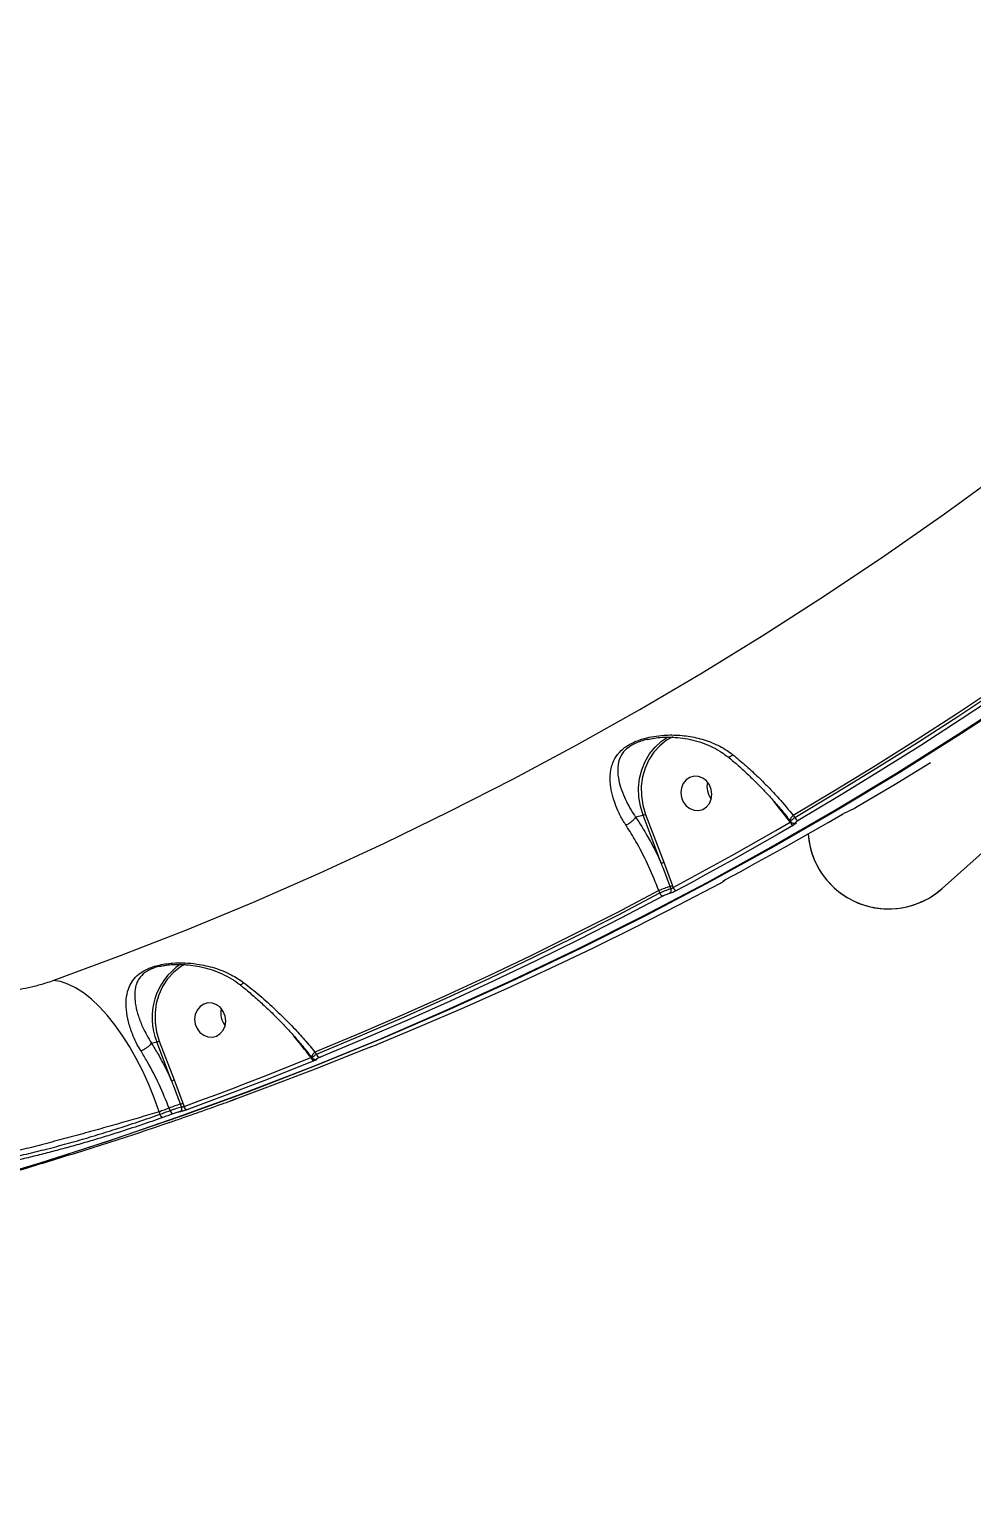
# Model space of a CAD drawing. Header units: millimetres. Extents: x -8607 to 7621, y -5747 to 4382.
# Drawn here: x 5328.3 to 5573.7, y -1204.7 to -822.9 of the extents above; entities that cross this region are included whole.
import ezdxf

# ---------------------------------------------------------------- set-up
doc = ezdxf.new("R2010")
doc.units = ezdxf.units.MM
doc.layers.add('DIKOM_ОБЪЕКТ', color=7, linetype='Continuous')
doc.layers.add('DIKOM_РАЗМЕР_ОБЪЕКТА', color=7, linetype='Continuous')
doc.styles.add('style1', font='arial.ttf', dxfattribs={"width": 0.8})
doc.dimstyles.new('1-50', dxfattribs={"dimtxt": 300, "dimasz": 200, "dimexe": 100, "dimexo": 0, "dimgap": 100, "dimtad": 1, "dimtxsty": 'style1', "dimcen": 200, "dimclrd": 7, "dimclre": 7, "dimclrt": 7, "dimadec": 1, "dimazin": 2, "dimtfac": 1, "dimtmove": 0, "dimatfit": 2, "dimfxl": 0, "dimlwd": 25, "dimlwe": 18, "dimarcsym": 0})

# ---------------------------------------------------------------- blocks, each defined once
blk = doc.blocks.new('*D11')
at = {"layer": 'Defpoints', "color": 0, "transparency": 16777216}
for p in [(7619.37, -165.15), (-6826.53, -739.39), (7619.37, -5647.14)]:
    blk.add_point(p, dxfattribs=at)
at = {"layer": 'DIKOM_РАЗМЕР_ОБЪЕКТА', "color": 7, "lineweight": 18, "transparency": 16777216}
for p, q in [((7619.37, -165.15), (7619.37, -5747.14)), ((-6826.53, -739.39), (-6826.53, -5747.14))]:
    blk.add_line(p, q, dxfattribs=at)
at = {"layer": 'DIKOM_РАЗМЕР_ОБЪЕКТА', "color": 7, "lineweight": 25, "transparency": 16777216}
blk.add_line((-6626.53, -5647.14), (7419.37, -5647.14), dxfattribs=at)
at = {"layer": 'DIKOM_РАЗМЕР_ОБЪЕКТА', "color": 7, "transparency": 16777216}
for points in [[(-6626.53, -5613.8), (-6626.53, -5680.47), (-6826.53, -5647.14)], [(7419.37, -5613.8), (7419.37, -5680.47), (7619.37, -5647.14)]]:
    blk.add_solid(points, dxfattribs=at)
at = {"layer": 'DIKOM_РАЗМЕР_ОБЪЕКТА', "color": 7, "transparency": 16777216, "insert": (396.42, -5393.96), "char_height": 300, "attachment_point": 5, "style": 'style1'}
blk.add_mtext('14400', dxfattribs=at)
blk = doc.blocks.new('*D13')
at = {"layer": 'Defpoints', "color": 0, "transparency": 16777216}
for p in [(-5326.53, -191.39), (6073.47, -191.39), (6073.47, -4959.53)]:
    blk.add_point(p, dxfattribs=at)
at = {"layer": 'DIKOM_РАЗМЕР_ОБЪЕКТА', "color": 7, "lineweight": 18, "transparency": 16777216}
for p, q in [((-5326.53, -191.39), (-5326.53, -5059.53)), ((6073.47, -191.39), (6073.47, -5059.53))]:
    blk.add_line(p, q, dxfattribs=at)
at = {"layer": 'DIKOM_РАЗМЕР_ОБЪЕКТА', "color": 7, "lineweight": 25, "transparency": 16777216}
blk.add_line((-5126.53, -4959.53), (5873.47, -4959.53), dxfattribs=at)
at = {"layer": 'DIKOM_РАЗМЕР_ОБЪЕКТА', "color": 7, "transparency": 16777216}
for points in [[(-5126.53, -4926.2), (-5126.53, -4992.86), (-5326.53, -4959.53)], [(5873.47, -4926.2), (5873.47, -4992.86), (6073.47, -4959.53)]]:
    blk.add_solid(points, dxfattribs=at)
at = {"layer": 'DIKOM_РАЗМЕР_ОБЪЕКТА', "color": 7, "transparency": 16777216, "insert": (373.47, -4706.36), "char_height": 300, "attachment_point": 5, "style": 'style1'}
blk.add_mtext('11400', dxfattribs=at)

msp = doc.modelspace()

# ---------------------------------------------------------------- linework, layer by layer
at = {"layer": 'DIKOM_ОБЪЕКТ', "color": 7, "linetype": 'Continuous', "lineweight": 15}
for p, q in [((5566.002, -1046.42), (5609.077, -1007.973)), ((5522.309, -1023.95), (5522.094, -1023.675)), ((5526.339, -1029.042), (5522.309, -1023.95)), ((5486.166, -1027.812), (5488.099, -1027.378)), ((5492.836, -1039.84), (5488.099, -1027.378)), ((5488.732, -1027.155), (5493.468, -1039.617)), ((5526.342, -1028.717), (5526.333, -1028.704)), ((5526.421, -1029.147), (5526.339, -1029.042)), ((5526.342, -1028.717), (5526.596, -1029.042)), ((5527.215, -1027.424), (5527.621, -1027.943)), ((5493.468, -1039.617), (5495.745, -1045.712)), ((5495.364, -1046.474), (5495.155, -1045.925)), ((5495.745, -1045.712), (5495.926, -1046.188)), ((5492.44, -1047.604), (5492.205, -1046.987)), ((5360.086, -1086.672), (5361.489, -1086.357)), ((5365.333, -1096.472), (5361.489, -1086.357)), ((5362.121, -1086.134), (5365.965, -1096.249)), ((5397.591, -1085.351), (5397.184, -1084.829)), ((5401.773, -1090.308), (5401.93, -1090.508)), ((5401.902, -1090.489), (5401.908, -1090.48)), ((5402.646, -1089.014), (5403.067, -1089.552)), ((5403.923, -1090.365), (5404.095, -1090.296)), ((5365.965, -1096.249), (5368.237, -1102.33)), ((5367.923, -1103.269), (5367.647, -1102.543)), ((5368.237, -1102.33), (5368.553, -1103.161)), ((5381.391, -1101.416), (5381.338, -1101.437)), ((5362.063, -1104.551), (5362.238, -1105.188)), ((5364.931, -1104.221), (5364.697, -1103.605))]:
    msp.add_line(p, q, dxfattribs=at)
at = {"layer": 'DIKOM_ОБЪЕКТ', "color": 7, "linetype": 'Continuous', "lineweight": 15, "flags": 128}
for points in [[(5334.526, -1070.367), (5352.034, -1063.912), (5369.421, -1057.107), (5386.68, -1049.953), (5403.806, -1042.452), (5420.793, -1034.607), (5437.636, -1026.42), (5454.33, -1017.895), (5470.869, -1009.032), (5487.249, -999.836), (5503.463, -990.31), (5519.507, -980.456), (5535.376, -970.277), (5551.064, -959.778), (5566.566, -948.96), (5581.878, -937.828)], [(5611.001, -972.52), (5600.802, -979.859), (5590.522, -987.064), (5580.162, -994.134), (5569.724, -1001.068), (5559.208, -1007.864), (5548.618, -1014.523), (5537.953, -1021.043), (5527.215, -1027.424)], [(5527.621, -1027.943), (5538.337, -1021.574), (5548.98, -1015.066), (5559.549, -1008.42), (5570.043, -1001.637), (5580.461, -994.717), (5590.801, -987.662), (5601.061, -980.473), (5611.241, -973.149)], [(5612.18, -973.893), (5601.992, -981.223), (5591.723, -988.418), (5581.375, -995.479), (5570.949, -1002.405), (5560.446, -1009.194), (5549.868, -1015.845), (5539.216, -1022.358), (5528.491, -1028.733)], [(5313.034, -1123.214), (5331.057, -1117.817), (5348.977, -1112.07), (5366.789, -1105.972), (5384.488, -1099.527), (5402.067, -1092.735), (5419.522, -1085.6), (5436.848, -1078.123), (5454.039, -1070.307), (5471.089, -1062.154), (5487.995, -1053.666), (5504.75, -1044.847), (5521.35, -1035.697), (5537.79, -1026.222), (5554.064, -1016.423), (5570.168, -1006.302), (5586.096, -995.865)], [(5586.976, -995.667), (5571.048, -1006.105), (5554.944, -1016.225), (5538.669, -1026.024), (5522.23, -1035.5), (5505.63, -1044.649), (5488.875, -1053.469), (5471.969, -1061.957), (5454.918, -1070.11), (5437.728, -1077.926), (5420.402, -1085.403), (5402.947, -1092.538), (5385.368, -1099.329), (5367.669, -1105.775), (5349.857, -1111.872), (5331.937, -1117.62), (5313.914, -1123.017)], [(5488.099, -1027.378), (5487.401, -1025.052), (5487.013, -1022.654), (5486.946, -1020.236), (5487.199, -1017.851), (5487.769, -1015.549), (5488.642, -1013.382), (5489.8, -1011.396), (5491.217, -1009.634), (5492.862, -1008.134), (5494.462, -1007.063)], [(5495.885, -1006.95), (5494.221, -1007.875), (5492.439, -1009.271), (5490.888, -1010.967), (5489.604, -1012.921), (5488.619, -1015.088), (5487.957, -1017.413), (5487.634, -1019.841), (5487.657, -1022.314), (5488.026, -1024.772), (5488.732, -1027.155)], [(5543.448, -1025.378), (5554.172, -1019.003), (5562.906, -1013.676)], [(5498.573, -1023.912), (5499.326, -1024.916), (5500.293, -1025.657), (5501.397, -1026.077), (5502.548, -1026.14), (5503.653, -1025.842), (5504.622, -1025.207), (5505.376, -1024.286), (5505.856, -1023.155), (5506.021, -1021.904), (5505.859, -1020.635), (5505.382, -1019.45), (5504.63, -1018.447), (5503.663, -1017.705), (5502.559, -1017.286), (5501.408, -1017.222), (5500.303, -1017.52), (5499.334, -1018.155), (5498.579, -1019.076), (5498.1, -1020.208), (5497.934, -1021.459), (5498.097, -1022.728), (5498.573, -1023.912)], [(5509.529, -1044.131), (5513.373, -1042.06), (5517.209, -1039.971), (5521.037, -1037.866), (5524.856, -1035.742), (5528.667, -1033.601), (5532.47, -1031.443), (5536.264, -1029.268), (5540.049, -1027.075)], [(5495.926, -1046.188), (5499.767, -1044.119), (5503.6, -1042.032), (5507.425, -1039.928), (5511.241, -1037.807), (5515.049, -1035.668), (5518.848, -1033.511), (5522.639, -1031.338), (5526.421, -1029.147)], [(5527.292, -1029.937), (5523.507, -1032.13), (5519.713, -1034.305), (5515.91, -1036.463), (5512.1, -1038.604), (5508.28, -1040.727), (5504.452, -1042.833), (5500.616, -1044.922), (5496.772, -1046.993)], [(5418.791, -1087.038), (5430.177, -1082.296), (5441.507, -1077.409), (5452.781, -1072.376), (5463.995, -1067.199), (5475.15, -1061.877), (5486.242, -1056.412), (5497.272, -1050.805), (5508.237, -1045.055)], [(5492.205, -1046.987), (5481.227, -1052.744), (5470.183, -1058.359), (5459.077, -1063.83), (5447.908, -1069.157), (5436.68, -1074.34), (5425.392, -1079.377), (5414.047, -1084.269), (5402.646, -1089.014)], [(5403.067, -1089.552), (5414.444, -1084.815), (5425.765, -1079.932), (5437.029, -1074.903), (5448.234, -1069.73), (5459.379, -1064.412), (5470.463, -1058.952), (5481.484, -1053.349), (5492.44, -1047.604)], [(5493.281, -1048.41), (5482.316, -1054.16), (5471.286, -1059.767), (5460.193, -1065.232), (5449.039, -1070.554), (5437.824, -1075.731), (5426.551, -1080.764), (5415.22, -1085.651), (5403.834, -1090.393)], [(5368.878, -1066.122), (5367.611, -1066.855), (5365.829, -1068.251), (5364.277, -1069.946), (5362.994, -1071.901), (5362.009, -1074.067), (5361.347, -1076.392), (5361.023, -1078.821), (5361.046, -1081.294), (5361.415, -1083.751), (5362.121, -1086.134)], [(5362.063, -1104.551), (5360.789, -1100.95), (5359.367, -1097.418), (5357.81, -1093.987), (5356.131, -1090.688), (5354.346, -1087.551), (5352.471, -1084.605), (5350.524, -1081.877), (5348.522, -1079.392), (5346.483, -1077.172), (5344.427, -1075.237), (5342.371, -1073.606), (5340.334, -1072.293), (5338.336, -1071.31), (5336.394, -1070.666), (5334.526, -1070.367)], [(5371.963, -1082.892), (5372.715, -1083.895), (5373.683, -1084.637), (5374.786, -1085.056), (5375.937, -1085.119), (5377.042, -1084.821), (5378.011, -1084.186), (5378.766, -1083.266), (5379.246, -1082.134), (5379.411, -1080.883), (5379.249, -1079.614), (5378.772, -1078.43), (5378.019, -1077.426), (5377.052, -1076.685), (5375.948, -1076.265), (5374.797, -1076.202), (5373.693, -1076.5), (5372.724, -1077.135), (5371.969, -1078.055), (5371.489, -1079.187), (5371.324, -1080.438), (5371.486, -1081.707), (5371.963, -1082.892)], [(5368.553, -1103.161), (5372.709, -1101.638), (5376.86, -1100.096), (5381.004, -1098.535), (5385.141, -1096.955), (5389.271, -1095.355), (5393.395, -1093.737), (5397.512, -1092.1), (5401.622, -1090.443)], [(5402.39, -1091.284), (5398.276, -1092.942), (5394.156, -1094.581), (5390.029, -1096.2), (5385.895, -1097.801), (5381.754, -1099.382), (5377.607, -1100.945), (5373.453, -1102.488), (5369.293, -1104.012)], [(5382.05, -1101.151), (5386.21, -1099.626), (5390.364, -1098.083), (5394.511, -1096.521), (5398.652, -1094.939), (5402.786, -1093.339), (5406.913, -1091.719), (5411.033, -1090.08), (5415.147, -1088.422)], [(5377.928, -1102.686), (5378.265, -1102.566), (5378.602, -1102.445), (5378.939, -1102.324), (5379.276, -1102.204), (5379.613, -1102.083), (5379.95, -1101.961), (5380.287, -1101.84), (5380.623, -1101.719)], [(5364.697, -1103.605), (5364.368, -1103.724), (5364.039, -1103.843), (5363.71, -1103.961), (5363.38, -1104.079), (5363.051, -1104.197), (5362.722, -1104.315), (5362.392, -1104.433), (5362.063, -1104.551)], [(5362.238, -1105.188), (5362.575, -1105.068), (5362.912, -1104.947), (5363.248, -1104.826), (5363.585, -1104.706), (5363.922, -1104.585), (5364.258, -1104.464), (5364.595, -1104.343), (5364.931, -1104.221)], [(5365.667, -1105.074), (5365.33, -1105.195), (5364.994, -1105.316), (5364.657, -1105.438), (5364.32, -1105.559), (5363.983, -1105.679), (5363.646, -1105.8), (5363.309, -1105.921), (5362.972, -1106.041)]]:
    msp.add_lwpolyline(points, dxfattribs=at)
at = {"layer": 'DIKOM_ОБЪЕКТ', "color": 7, "linetype": 'Continuous', "lineweight": 15}
for centre, radius, start, end in [((5509.695, -1019.95), 4.958, 165.77815, 219.50872), ((5509.695, -1019.95), 4.958, 165.77797, 219.50889), ((5486.797, -1022.681), 4.874, 285.4944, 293.38228), ((5528.392, -1029.177), 2.112, 123.86851, 167.05271), ((5525.635, -1028.264), 1.05, 312.1344, 323.38432), ((5527.571, -1028.754), 1.215, 198.84903, 256.72963), ((5527.458, -1028.543), 0.905, 267.88397, 298.75865), ((5528.778, -1027.542), 1.225, 199.13211, 256.44865), ((5552.018, -1030.753), 21, 184.06044, 311.75072), ((5552.018, -1030.753), 21, 184.06044, 221.75072), ((5491.534, -1035.143), 4.874, 285.49416, 293.38245), ((5502.988, -1072.296), 27.51, 106.54279, 113.07618), ((5493.588, -1040.651), 5.502, 286.54279, 293.07618), ((5497.056, -1045.847), 1.18, 196.81396, 256.07685), ((5508.45, -1043.759), 0.943, 297.41381, 321.22925), ((5552.018, -1030.753), 21, 221.75072, 311.75072), ((5493.574, -1047.262), 1.185, 196.78928, 255.68454), ((5494.435, -1046.881), 1.014, 305.74373, 23.6731), ((5376.821, -1079.995), 16.599, 123.5749, 202.53602), ((5383.084, -1078.93), 4.958, 165.7781, 219.50877), ((5383.084, -1078.93), 4.958, 165.77797, 219.50889), ((5360.187, -1081.66), 4.874, 285.4944, 293.38228), ((5402.686, -1090.243), 1.083, 190.67884, 254.13057), ((5403.788, -1090.736), 2.067, 123.56769, 167.82589), ((5402.774, -1090.101), 0.954, 203.96175, 279.66308), ((5402.787, -1089.994), 0.908, 270.9493, 291.10943), ((5404.138, -1089.344), 1.092, 190.98838, 253.8121), ((5364.031, -1091.775), 4.874, 285.49416, 293.38245), ((5375.48, -1128.914), 27.51, 106.54279, 113.07618), ((5367.014, -1103.669), 0.993, 298.05769, 23.78461), ((5366.08, -1097.269), 5.502, 286.54279, 293.07618), ((5369.592, -1103.004), 1.052, 188.5687, 253.47015), ((5363.28, -1105.034), 1.053, 188.39002, 252.98433), ((5365.975, -1104.064), 1.056, 188.56069, 253.03847)]:
    msp.add_arc(centre, radius, start, end, dxfattribs=at)
for points, knots in [([(5483.619, -1029.943), (5483.483, -1029.729), (5482.817, -1028.686), (5481.786, -1026.783), (5480.67, -1024.137), (5479.874, -1021.404), (5479.45, -1018.475), (5479.581, -1015.516), (5480.473, -1012.802), (5481.984, -1010.819), (5483.574, -1009.529), (5485.01, -1008.668), (5486.664, -1007.935), (5488.633, -1007.296), (5490.926, -1006.803), (5494.033, -1006.45), (5497.761, -1006.471), (5502.001, -1007.1), (5506.142, -1008.392), (5509.302, -1009.992), (5510.972, -1011.244), (5511.469, -1011.617)], [0, 0, 0, 0, 0.013455, 0.0657647, 0.1192356, 0.1826302, 0.2473566, 0.3250329, 0.4053504, 0.467846, 0.4985595, 0.5302984, 0.5609722, 0.5926248, 0.6340457, 0.6764914, 0.747173, 0.8197567, 0.8928425, 0.9680649, 1, 1, 1, 1]), ([(5489.378, -1007.625), (5489.155, -1007.667), (5488.398, -1007.809), (5487.134, -1008.228), (5485.372, -1008.973), (5484.171, -1009.782), (5482.94, -1010.934), (5481.903, -1012.491), (5481.384, -1014.864), (5481.55, -1017.458), (5482.194, -1020.087), (5483.119, -1022.522), (5484.313, -1024.924), (5485.362, -1026.651), (5486.028, -1027.62), (5486.163, -1027.813), (5486.164, -1027.814)], [0, 0, 0, 0, 0.019932, 0.067553, 0.1170068, 0.1943858, 0.2134235, 0.313327, 0.4430468, 0.57782, 0.6864123, 0.7968581, 0.8863064, 0.9773563, 0.9999462, 1, 1, 1, 1]), ([(5489.377, -1007.622), (5489.479, -1007.596), (5490.178, -1007.415), (5491.592, -1007.211), (5493.647, -1007.03), (5495.958, -1007.04), (5498.475, -1007.261), (5501.129, -1007.766), (5503.781, -1008.547), (5506.309, -1009.641), (5508.478, -1010.868), (5509.688, -1011.837), (5510.204, -1012.25)], [0, 0, 0, 0, 0.0139298, 0.0959665, 0.1870994, 0.2877004, 0.4050374, 0.5286693, 0.656855, 0.7853544, 0.9085618, 1, 1, 1, 1]), ([(5510.266, -1012.165), (5510.31, -1012.196), (5510.42, -1012.271), (5510.786, -1012.131), (5511.145, -1011.888), (5511.381, -1011.694), (5511.439, -1011.643), (5511.469, -1011.617)], [0, 0, 0, 0, 0.2288162, 0.5615996, 0.8943841, 0.9440158, 1, 1, 1, 1]), ([(5511.469, -1011.617), (5512.524, -1012.486), (5514.644, -1014.235), (5517.714, -1017.054), (5520.665, -1019.976), (5523.885, -1023.404), (5525.981, -1025.934), (5527.215, -1027.424)], [0, 0, 0, 0, 0.1872854, 0.3765509, 0.5570061, 0.7391968, 1, 1, 1, 1]), ([(5510.234, -1012.192), (5511.022, -1012.85), (5512.699, -1014.25), (5515.236, -1016.567), (5517.834, -1019.092), (5520.38, -1021.739), (5522.841, -1024.48), (5524.828, -1026.819), (5525.937, -1028.247), (5526.307, -1028.725)], [0, 0, 0, 0, 0.1367693, 0.2910253, 0.4468198, 0.6038958, 0.7618883, 0.9203574, 1, 1, 1, 1]), ([(5540.049, -1027.075), (5540.08, -1027.057), (5540.245, -1026.962), (5540.576, -1026.78), (5541.026, -1026.55), (5541.445, -1026.351), (5541.648, -1026.269), (5541.75, -1026.229)], [0, 0, 0, 0, 0.0557734, 0.2968037, 0.5326623, 0.7662387, 1, 1, 1, 1]), ([(5541.75, -1026.229), (5541.852, -1026.188), (5542.055, -1026.106), (5542.474, -1025.906), (5542.922, -1025.674), (5543.252, -1025.491), (5543.417, -1025.395), (5543.448, -1025.378)], [0, 0, 0, 0, 0.2340719, 0.46796542, 0.70396285, 0.944859, 1, 1, 1, 1]), ([(5486.164, -1027.814), (5486.077, -1027.97), (5485.905, -1028.282), (5485.38, -1028.821), (5484.727, -1029.337), (5484.15, -1029.686), (5483.784, -1029.869), (5483.658, -1029.925), (5483.619, -1029.943)], [0, 0, 0, 0, 0.2204855, 0.440971, 0.6614568, 0.8819434, 0.9635568, 1, 1, 1, 1]), ([(5492.205, -1046.987), (5491.377, -1044.914), (5489.697, -1040.706), (5486.878, -1035.235), (5484.778, -1031.717), (5483.77, -1030.174), (5483.619, -1029.943)], [0, 0, 0, 0, 0.3434989, 0.6969397, 0.9545307, 1, 1, 1, 1]), ([(5486.164, -1027.814), (5486.164, -1027.813), (5486.165, -1027.812), (5486.166, -1027.812), (5486.166, -1027.812)], [0, 0, 0, 0, 0.69594581, 1, 1, 1, 1]), ([(5486.166, -1027.812), (5487.227, -1029.484), (5488.952, -1032.205), (5491.149, -1036.293), (5492.272, -1038.654), (5492.836, -1039.84)], [0, 0, 0, 0, 0.4427007, 0.7201669, 1, 1, 1, 1]), ([(5526.622, -1029.022), (5526.603, -1029.012), (5526.532, -1028.973), (5526.671, -1028.752), (5527.021, -1028.393), (5527.421, -1028.093), (5527.621, -1027.943)], [0, 0, 0, 0, 0.1090542, 0.4045225, 0.702968, 1, 1, 1, 1]), ([(5526.609, -1029.034), (5526.662, -1029.101), (5526.78, -1029.25), (5527.035, -1029.379), (5527.265, -1029.442), (5527.384, -1029.442), (5527.424, -1029.442)], [0, 0, 0, 0, 0.2550426, 0.5676073, 0.8571966, 1, 1, 1, 1]), ([(5527.893, -1029.337), (5527.899, -1029.337), (5527.958, -1029.34), (5528.008, -1029.379), (5527.917, -1029.51), (5527.677, -1029.703), (5527.42, -1029.859), (5527.292, -1029.937)], [0, 0, 0, 0, 0.027856, 0.2650195, 0.5077103, 0.7539625, 1, 1, 1, 1]), ([(5528.491, -1028.733), (5528.363, -1028.811), (5528.107, -1028.968), (5527.869, -1029.162), (5527.779, -1029.294), (5527.828, -1029.334), (5527.887, -1029.337), (5527.893, -1029.337)], [0, 0, 0, 0, 0.2457883, 0.4917905, 0.7342879, 0.9715254, 1, 1, 1, 1]), ([(5495.155, -1045.925), (5495.037, -1045.614), (5494.446, -1044.06), (5493.686, -1042.026), (5493.02, -1040.312), (5492.836, -1039.84)], [0, 0, 0, 0, 0.1533124, 0.7665831, 1, 1, 1, 1]), ([(5495.364, -1046.474), (5495.4, -1046.466), (5495.474, -1046.449), (5495.619, -1046.386), (5495.768, -1046.302), (5495.87, -1046.232), (5495.918, -1046.194), (5495.926, -1046.188)], [0, 0, 0, 0, 0.2368888, 0.4742431, 0.7137485, 0.9566078, 1, 1, 1, 1]), ([(5508.237, -1045.055), (5508.365, -1044.986), (5508.62, -1044.847), (5508.868, -1044.691), (5508.977, -1044.598), (5508.944, -1044.584), (5508.891, -1044.594), (5508.884, -1044.596)], [0, 0, 0, 0, 0.240665, 0.4814361, 0.721633, 0.9612014, 1, 1, 1, 1]), ([(5508.266, -1045.043), (5508.293, -1045.028), (5508.497, -1044.921), (5508.823, -1044.731), (5509.057, -1044.581), (5509.271, -1044.383), (5509.338, -1044.271), (5509.365, -1044.227)], [0, 0, 0, 0, 0.0538194, 0.4020077, 0.7789984, 0.9117923, 1, 1, 1, 1]), ([(5508.884, -1044.596), (5508.877, -1044.597), (5508.824, -1044.607), (5508.791, -1044.593), (5508.899, -1044.498), (5509.147, -1044.34), (5509.401, -1044.201), (5509.529, -1044.131)], [0, 0, 0, 0, 0.0385716, 0.2780899, 0.5183557, 0.7592314, 1, 1, 1, 1]), ([(5509.056, -1044.412), (5509.057, -1044.412), (5509.061, -1044.409), (5509.126, -1044.365), (5509.274, -1044.276), (5509.456, -1044.173), (5509.595, -1044.1), (5509.623, -1044.085)], [0, 0, 0, 0, 0.1036992, 0.2862079, 0.5446758, 0.9061575, 1, 1, 1, 1]), ([(5492.44, -1047.604), (5492.48, -1047.585), (5492.748, -1047.456), (5493.3, -1047.207), (5494.082, -1046.89), (5494.821, -1046.624), (5495.183, -1046.524), (5495.364, -1046.474)], [0, 0, 0, 0, 0.04225966, 0.28198286, 0.52127152, 0.76062225, 1, 1, 1, 1]), ([(5495.027, -1047.704), (5494.918, -1047.733), (5494.7, -1047.791), (5494.258, -1047.955), (5493.791, -1048.155), (5493.463, -1048.314), (5493.305, -1048.398), (5493.281, -1048.41)], [0, 0, 0, 0, 0.2393873, 0.4786703, 0.7179146, 0.9577109, 1, 1, 1, 1]), ([(5496.772, -1046.993), (5496.748, -1047.005), (5496.589, -1047.09), (5496.261, -1047.25), (5495.796, -1047.451), (5495.354, -1047.616), (5495.136, -1047.675), (5495.027, -1047.704)], [0, 0, 0, 0, 0.0426165, 0.282457, 0.5216215, 0.7607575, 1, 1, 1, 1]), ([(5357.337, -1088.727), (5356.911, -1087.992), (5356.049, -1086.507), (5354.916, -1083.923), (5353.989, -1081.033), (5353.469, -1077.99), (5353.446, -1075.158), (5353.919, -1072.776), (5354.852, -1070.762), (5356.245, -1069.048), (5358.083, -1067.772), (5360.044, -1066.933), (5361.74, -1066.421), (5363.612, -1066.051), (5365.963, -1065.79), (5368.769, -1065.751), (5372.443, -1066.086), (5376.548, -1067.013), (5380.682, -1068.625), (5383.046, -1070.221), (5384.114, -1070.942)], [0, 0, 0, 0, 0.04463049, 0.09018441, 0.15788875, 0.22769057, 0.29761016, 0.36911654, 0.42425902, 0.48081536, 0.54081571, 0.57085986, 0.6019605, 0.63408329, 0.6670382, 0.7192629, 0.77277533, 0.85171781, 0.93298704, 1, 1, 1, 1]), ([(5362.458, -1066.659), (5362.356, -1066.678), (5361.441, -1066.845), (5360.403, -1067.227), (5358.787, -1067.991), (5357.447, -1068.996), (5356.409, -1070.493), (5355.806, -1072.26), (5355.633, -1074.386), (5355.914, -1076.892), (5356.625, -1079.641), (5357.635, -1082.242), (5358.824, -1084.62), (5359.636, -1085.986), (5360.084, -1086.673), (5360.084, -1086.674)], [0, 0, 0, 0, 0.00912126, 0.0819083, 0.10235987, 0.19567325, 0.28516452, 0.37768813, 0.49553505, 0.61576277, 0.73087053, 0.84877893, 0.92372218, 0.99996026, 1, 1, 1, 1]), ([(5362.458, -1066.66), (5362.58, -1066.629), (5363.18, -1066.477), (5364.406, -1066.313), (5366.146, -1066.174), (5368.121, -1066.177), (5370.317, -1066.348), (5372.736, -1066.736), (5375.293, -1067.386), (5377.881, -1068.32), (5380.336, -1069.554), (5382.041, -1070.58), (5382.839, -1071.268), (5382.956, -1071.369)], [0, 0, 0, 0, 0.0178279, 0.0875532, 0.164533, 0.2517181, 0.3518866, 0.4630007, 0.5878569, 0.7182445, 0.8491444, 0.9777738, 1, 1, 1, 1]), ([(5322.024, -1072.815), (5322.607, -1072.841), (5323.781, -1072.894), (5326.522, -1072.522), (5329.577, -1071.874), (5332.36, -1071.108), (5333.907, -1070.579), (5334.526, -1070.367)], [0, 0, 0, 0, 0.2099072, 0.4228947, 0.6382645, 0.8553539, 1, 1, 1, 1]), ([(5382.972, -1071.369), (5383.333, -1071.648), (5384.6, -1072.626), (5386.772, -1074.475), (5389.474, -1076.898), (5392.153, -1079.476), (5394.787, -1082.176), (5397.348, -1084.981), (5399.69, -1087.701), (5401.109, -1089.496), (5401.754, -1090.312)], [0, 0, 0, 0, 0.0537481, 0.1885007, 0.3247694, 0.4625088, 0.6015631, 0.7416745, 0.8825045, 1, 1, 1, 1]), ([(5382.99, -1071.327), (5383.044, -1071.365), (5383.171, -1071.455), (5383.545, -1071.333), (5383.892, -1071.117), (5384.084, -1070.966), (5384.114, -1070.942)], [0, 0, 0, 0, 0.2606876, 0.619381, 0.938863, 1, 1, 1, 1]), ([(5384.114, -1070.942), (5385.507, -1072.039), (5388.315, -1074.252), (5392.69, -1078.195), (5396.583, -1082.085), (5399.975, -1085.797), (5401.753, -1087.939), (5402.646, -1089.014)], [0, 0, 0, 0, 0.2106475, 0.4247497, 0.6762129, 0.837399, 1, 1, 1, 1]), ([(5360.084, -1086.674), (5359.988, -1086.816), (5359.798, -1087.099), (5359.248, -1087.6), (5358.577, -1088.087), (5357.949, -1088.448), (5357.539, -1088.643), (5357.375, -1088.711), (5357.337, -1088.727)], [0, 0, 0, 0, 0.2123422, 0.4246843, 0.6370268, 0.84937, 0.965475, 1, 1, 1, 1]), ([(5360.084, -1086.674), (5360.084, -1086.673), (5360.085, -1086.672), (5360.086, -1086.672), (5360.086, -1086.672)], [0, 0, 0, 0, 0.8025649, 1, 1, 1, 1]), ([(5360.086, -1086.672), (5360.666, -1087.634), (5361.891, -1089.666), (5363.656, -1092.943), (5364.772, -1095.292), (5365.333, -1096.472)], [0, 0, 0, 0, 0.3093528, 0.6532138, 1, 1, 1, 1]), ([(5401.622, -1090.443), (5401.491, -1090.277), (5400.155, -1088.573), (5398.807, -1086.879), (5397.591, -1085.351)], [0, 0, 0, 0, 0.0974053, 1, 1, 1, 1]), ([(5415.147, -1088.422), (5415.21, -1088.397), (5415.43, -1088.308), (5415.675, -1088.212), (5415.849, -1088.145)], [0, 0, 0, 0, 0.2879215, 1, 1, 1, 1]), ([(5415.849, -1088.145), (5415.978, -1088.095), (5416.257, -1087.989), (5416.663, -1087.839), (5416.868, -1087.768), (5416.971, -1087.732)], [0, 0, 0, 0, 0.2986226, 0.6490483, 1, 1, 1, 1]), ([(5416.971, -1087.732), (5417.073, -1087.697), (5417.278, -1087.626), (5417.709, -1087.465), (5418.181, -1087.283), (5418.551, -1087.136), (5418.744, -1087.057), (5418.791, -1087.038)], [0, 0, 0, 0, 0.2249539, 0.4495811, 0.6803277, 0.9238133, 1, 1, 1, 1]), ([(5364.697, -1103.605), (5363.857, -1101.548), (5362.152, -1097.374), (5359.572, -1092.419), (5357.886, -1089.634), (5357.337, -1088.727)], [0, 0, 0, 0, 0.3958736, 0.80322, 1, 1, 1, 1]), ([(5401.622, -1090.443), (5401.695, -1090.454), (5401.797, -1090.469), (5401.879, -1090.484), (5401.902, -1090.489)], [0, 0, 0, 0, 0.7208514, 1, 1, 1, 1]), ([(5401.953, -1090.49), (5401.938, -1090.485), (5401.866, -1090.46), (5402.02, -1090.275), (5402.405, -1089.959), (5402.847, -1089.687), (5403.067, -1089.552)], [0, 0, 0, 0, 0.0801649, 0.382762, 0.6931067, 1, 1, 1, 1]), ([(5401.939, -1090.501), (5401.987, -1090.561), (5402.094, -1090.694), (5402.316, -1090.817), (5402.545, -1090.887), (5402.71, -1090.905), (5402.784, -1090.9), (5402.802, -1090.899)], [0, 0, 0, 0, 0.216286, 0.477254, 0.7105058, 0.9289274, 1, 1, 1, 1]), ([(5402.934, -1091.042), (5402.892, -1091.063), (5402.746, -1091.135), (5402.538, -1091.222), (5402.39, -1091.284)], [0, 0, 0, 0, 0.2879213, 1, 1, 1, 1]), ([(5403.114, -1090.841), (5403.149, -1090.845), (5403.22, -1090.854), (5403.14, -1090.931), (5402.999, -1091.007), (5402.934, -1091.042)], [0, 0, 0, 0, 0.35095867, 0.70139132, 1, 1, 1, 1]), ([(5403.834, -1090.393), (5403.688, -1090.455), (5403.396, -1090.579), (5403.12, -1090.726), (5403.001, -1090.825), (5403.077, -1090.836), (5403.114, -1090.841)], [0, 0, 0, 0, 0.2566213, 0.5136595, 0.7612227, 1, 1, 1, 1]), ([(5367.647, -1102.543), (5367.529, -1102.232), (5366.939, -1100.678), (5366.18, -1098.649), (5365.515, -1096.94), (5365.333, -1096.472)], [0, 0, 0, 0, 0.1536563, 0.7683028, 1, 1, 1, 1]), ([(5364.602, -1107.35), (5364.711, -1107.314), (5365.701, -1106.981), (5367.806, -1106.254), (5370.93, -1105.167), (5374.306, -1103.977), (5376.718, -1103.118), (5377.928, -1102.686)], [0, 0, 0, 0, 0.0295136, 0.2678294, 0.5078044, 0.7530022, 1, 1, 1, 1]), ([(5364.931, -1104.221), (5364.968, -1104.207), (5365.241, -1104.103), (5365.807, -1103.898), (5366.613, -1103.632), (5367.371, -1103.403), (5367.739, -1103.314), (5367.923, -1103.269)], [0, 0, 0, 0, 0.0372364, 0.2781056, 0.5188615, 0.7593902, 1, 1, 1, 1]), ([(5367.923, -1103.269), (5367.962, -1103.266), (5368.04, -1103.26), (5368.2, -1103.236), (5368.369, -1103.204), (5368.488, -1103.177), (5368.545, -1103.163), (5368.553, -1103.161)], [0, 0, 0, 0, 0.2402545, 0.481153, 0.7222791, 0.9628586, 1, 1, 1, 1]), ([(5380.623, -1101.719), (5380.759, -1101.67), (5381.029, -1101.571), (5381.298, -1101.47), (5381.423, -1101.418), (5381.396, -1101.421), (5381.344, -1101.435), (5381.338, -1101.437)], [0, 0, 0, 0, 0.2404748, 0.4810174, 0.7218885, 0.9628789, 1, 1, 1, 1]), ([(5380.627, -1101.718), (5380.654, -1101.708), (5380.847, -1101.638), (5381.15, -1101.527), (5381.358, -1101.446), (5381.46, -1101.404), (5381.539, -1101.363), (5381.601, -1101.333), (5381.632, -1101.306), (5381.633, -1101.305)], [0, 0, 0, 0, 0.05479283, 0.39167967, 0.74758229, 0.86728393, 0.92666756, 0.99732595, 1, 1, 1, 1]), ([(5381.338, -1101.437), (5381.331, -1101.439), (5381.279, -1101.454), (5381.252, -1101.456), (5381.377, -1101.403), (5381.644, -1101.299), (5381.915, -1101.2), (5382.05, -1101.151)], [0, 0, 0, 0, 0.03728959, 0.27823629, 0.51904575, 0.7595575, 1, 1, 1, 1]), ([(5381.385, -1101.402), (5381.384, -1101.403), (5381.38, -1101.404), (5381.406, -1101.393), (5381.491, -1101.359), (5381.709, -1101.276), (5382.001, -1101.168), (5382.217, -1101.09), (5382.284, -1101.066)], [0, 0, 0, 0, 0.0058859, 0.09955, 0.2674899, 0.5273536, 0.8538809, 1, 1, 1, 1]), ([(5362.972, -1106.041), (5361.102, -1106.698), (5357.33, -1108.022), (5351.999, -1109.757), (5347.278, -1111.224), (5343.228, -1112.431), (5339.101, -1113.607), (5334.98, -1114.725), (5330.913, -1115.77), (5326.906, -1116.736), (5322.936, -1117.626), (5319.087, -1118.414), (5315.403, -1119.09), (5311.892, -1119.649), (5308.51, -1120.103), (5306.422, -1120.297), (5305.374, -1120.394)], [0, 0, 0, 0, 0.1013046, 0.2043245, 0.2693234, 0.3347703, 0.4016321, 0.4689837, 0.5341683, 0.5998078, 0.6668825, 0.7344532, 0.7996653, 0.8653309, 0.9324208, 1, 1, 1, 1]), ([(5362.063, -1104.551), (5360.466, -1105.029), (5357.272, -1105.984), (5352.179, -1107.459), (5346.925, -1108.946), (5341.559, -1110.427), (5336.152, -1111.883), (5330.773, -1113.295), (5325.49, -1114.643), (5320.372, -1115.911), (5315.494, -1117.078), (5310.917, -1118.129), (5307.764, -1118.82), (5306.146, -1119.159), (5305.835, -1119.224)], [0, 0, 0, 0, 0.0874426, 0.1748852, 0.2633131, 0.3520184, 0.4404463, 0.5297495, 0.6193385, 0.7086419, 0.7985505, 0.8887507, 0.9786595, 1, 1, 1, 1]), ([(5305.835, -1119.224), (5307.188, -1119.098), (5309.898, -1118.844), (5314.417, -1118.183), (5319.202, -1117.336), (5324.241, -1116.291), (5329.454, -1115.082), (5334.776, -1113.732), (5340.144, -1112.262), (5345.491, -1110.702), (5351.031, -1108.989), (5356.696, -1107.141), (5360.391, -1105.839), (5362.238, -1105.188)], [0, 0, 0, 0, 0.0883724, 0.177024, 0.2653923, 0.353767, 0.4424254, 0.5308005, 0.6189458, 0.7073715, 0.795519, 0.8977589, 1, 1, 1, 1]), ([(5367.481, -1104.546), (5367.369, -1104.569), (5367.146, -1104.617), (5366.686, -1104.743), (5366.197, -1104.891), (5365.855, -1105.007), (5365.689, -1105.066), (5365.667, -1105.074)], [0, 0, 0, 0, 0.2407363, 0.4813566, 0.7220917, 0.9627992, 1, 1, 1, 1]), ([(5369.293, -1104.012), (5369.271, -1104.02), (5369.106, -1104.08), (5368.763, -1104.196), (5368.276, -1104.346), (5367.816, -1104.473), (5367.593, -1104.522), (5367.481, -1104.546)], [0, 0, 0, 0, 0.0372318, 0.2778758, 0.5185808, 0.7592337, 1, 1, 1, 1]), ([(5318.444, -1121.827), (5321.187, -1121.034), (5329.764, -1118.554), (5344.093, -1114.109), (5356.731, -1110.057), (5363.533, -1107.697), (5364.595, -1107.329)], [0, 0, 0, 0, 0.1771067, 0.5536864, 0.9302833, 1, 1, 1, 1])]:
    msp.add_open_spline(points, degree=3, knots=knots, dxfattribs=at)

# ---------------------------------------------------------------- dimensions: what is measured, and where the dimension line sits
at = {"layer": 'DIKOM_РАЗМЕР_ОБЪЕКТА'}
dim = msp.add_linear_dim(base=(7619.366, -5647.135), p1=(-6826.527, -739.391), p2=(7619.366, -165.147), text='14400', dimstyle='1-50', dxfattribs=at)
dim.commit()
dim.dimension.update_dxf_attribs({"geometry": '*D11', "text_midpoint": (396.419, -5647.135), "dimtype": 160})
dim = msp.add_linear_dim(base=(6073.473, -4959.53), p1=(-5326.527, -191.391), p2=(6073.473, -191.391), dimstyle='1-50', dxfattribs=at)
dim.commit()
dim.dimension.update_dxf_attribs({"geometry": '*D13', "text_midpoint": (373.473, -4959.53), "dimtype": 160})

doc.saveas('drawing.dxf')
